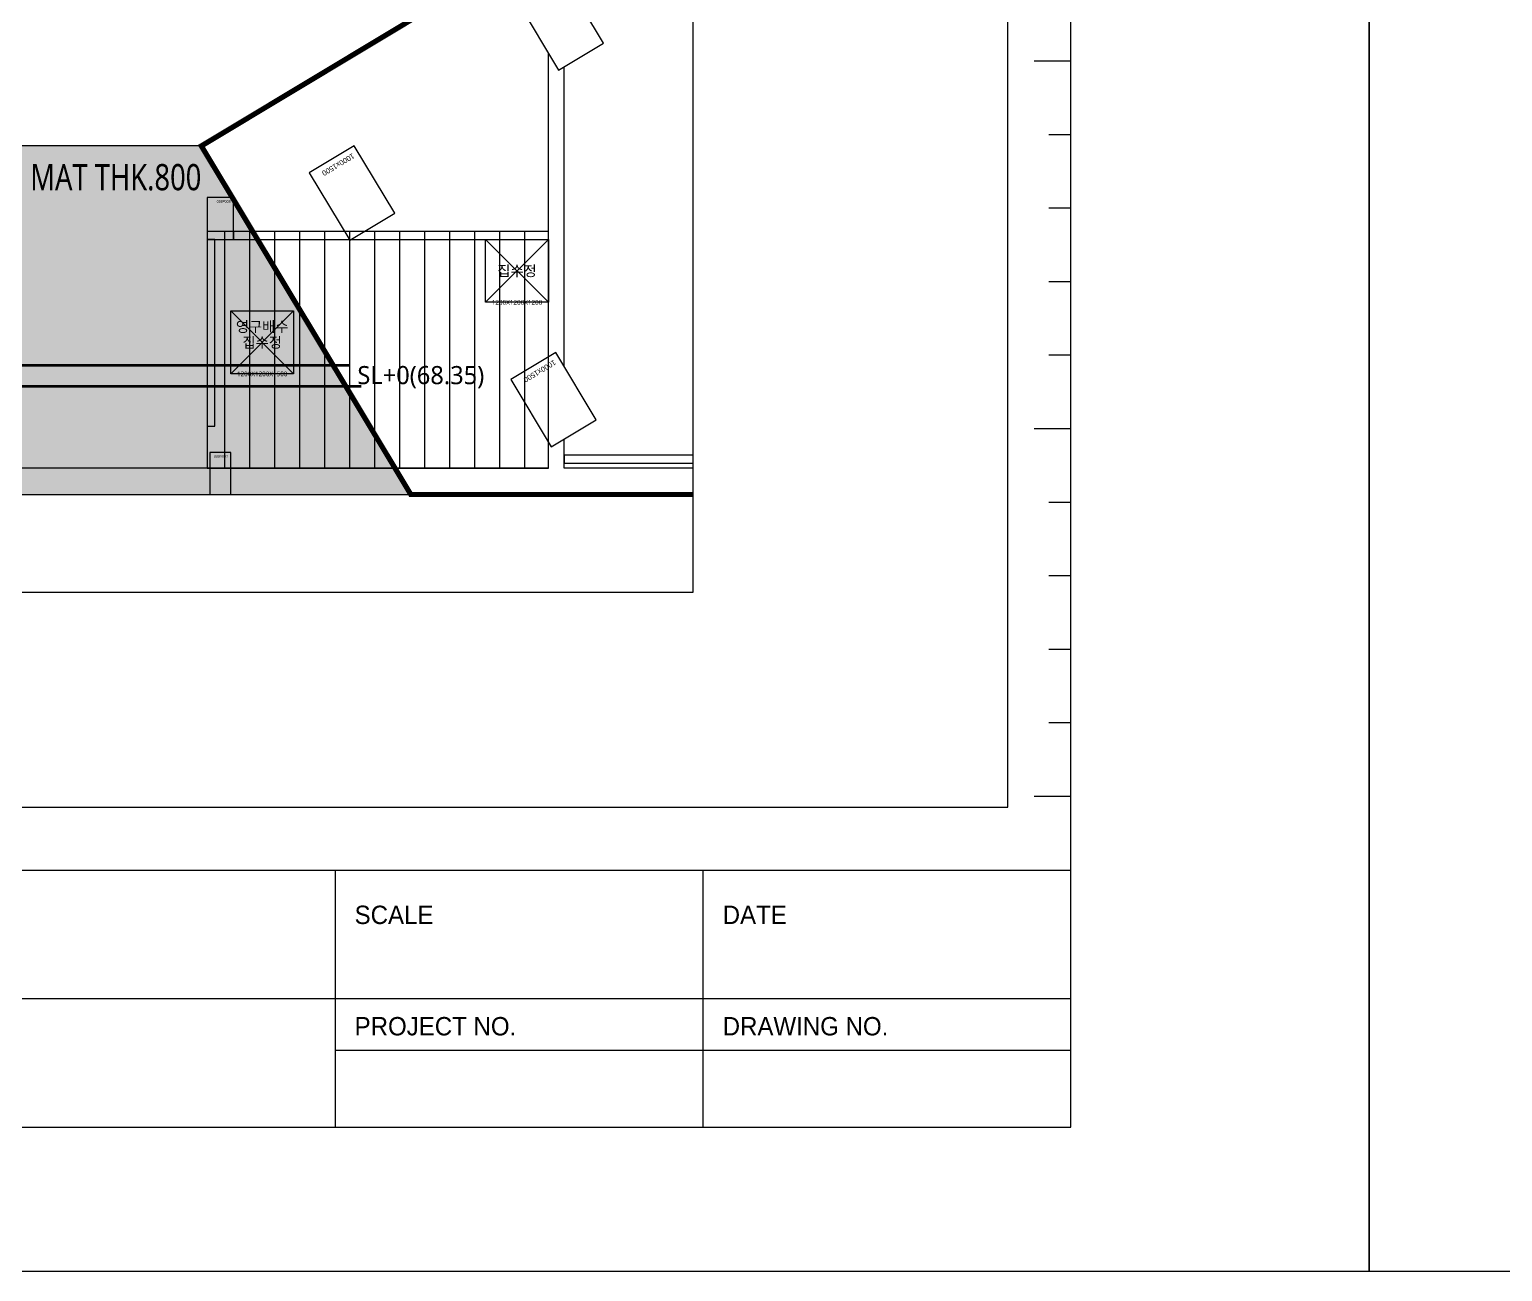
# Model space of a CAD drawing. Header units: millimetres. Extents: x 91591 to 1353697, y 75729 to 160586.
# Drawn here: x 666041 to 694131, y 75729 to 99419 of the extents above; entities that cross this region are included whole.
import ezdxf
from ezdxf.enums import TextEntityAlignment as Align

# ---------------------------------------------------------------- set-up
doc = ezdxf.new("R2010")
doc.units = ezdxf.units.MM
for name, pattern in [('H', [1.3, 0.8, -0.5]), ('HID', [2.5, 1.5, -1]), ('HIDDEN', [0.375, 0.25, -0.125])]:
    doc.linetypes.add(name, pattern=pattern)
for name, color, linetype, plot in [('+S_LEVEL_TEXT(NO PLOT)', 7, 'Continuous', False), ('DEFPOINT', 142, 'Continuous', False), ('S_NOPLOT_251', 251, 'Continuous', False)]:
    doc.layers.add(name, color=color, linetype=linetype, plot=plot)
for name, color, linetype in [('-S_REBAR-BOT', 3, 'H'), ('-S_REBAR-TOP', 3, 'Continuous'), ('8', 8, 'Continuous'), ('S-FND-TEXT', 7, 'Continuous'), ('S-FND_OUTLINE_공동주택 기초', 1, 'HID'), ('S-FND_OUTLINE_지하주차장 기초', 4, 'HID'), ('S-HAT', 252, 'Continuous'), ('S-HAT_SLAB LEVEL', 7, 'Continuous'), ('XR-지하주차장$0$A-CON', 2, 'Continuous'), ('XR-지하주차장$0$AA-COL', 2, 'Continuous'), ('XR-지하주차장$1$A-집수정', 4, 'Continuous')]:
    doc.layers.add(name, color=color, linetype=linetype)
doc.styles.add('BAS_TITLE1', font='')
doc.styles.add('XR-지하주차장$0$Standard', font='arial.ttf')
doc.styles.add('XR-지하주차장$0$맑은고딕', font='malgun.ttf')
doc.styles.add('맑은 고딕', font='malgun.ttf')
doc.styles.add('맑은고딕', font='malgun.ttf')
doc.styles.get('BAS_TITLE1').set_extended_font_data('HYHeadLine-Medium')

# ---------------------------------------------------------------- blocks, each defined once
blk = doc.blocks.new('zw$9A02')
at = {"color": 7}
for p, q in [((85731, -46331), (85205, -46331)), ((85731, -47383), (85415, -47383)), ((85731, -48434), (85415, -48434)), ((85731, -49486), (85415, -49486)), ((85731, -50537), (85415, -50537)), ((85731, -51589), (85205, -51589)), ((85731, -52641), (85415, -52641)), ((85731, -53692), (85415, -53692)), ((85731, -54744), (85415, -54744)), ((85731, -55796), (85415, -55796)), ((85731, -56847), (85205, -56847))]:
    blk.add_line(p, q, dxfattribs=at)
at = {"color": 4}
for p, q in [((3810, -57899), (85731, -57899)), ((75215, -61579), (75215, -57899)), ((80473, -61579), (80473, -57899)), ((54288, -59739), (85731, -59739)), ((75215, -60475), (85731, -60475))]:
    blk.add_line(p, q, dxfattribs=at)
blk.add_lwpolyline([(0, -63643), (0, 0), (90000, 0), (90000, -63643)], close=True)
blk.add_lwpolyline([(3810, -61579), (85731, -61579), (85731, -3425), (3810, -3425)], close=True, dxfattribs=at)
at = {"layer": 'DEFPOINT', "color": 150}
blk.add_lwpolyline([(4710, -56999), (84831, -56999), (84831, -4325), (4710, -4325)], close=True, dxfattribs=at)
at = {"style": 'BAS_TITLE1'}
for s, p in [('SCALE', (75488, -58672)), ('DATE', (80752, -58672)), ('PROJECT NO.', (75488, -60265)), ('DRAWING NO.', (80752, -60265))]:
    blk.add_text(s, height=262.9, dxfattribs=at).set_placement(p)
blk = doc.blocks.new('zw$D357')
at = {"layer": 'S-HAT'}
h = blk.add_hatch(dxfattribs=at)
h.set_pattern_fill('GRASS', color=256, scale=20)
h.set_pattern_definition([(90, (-331308.68, 2741039.9), (-359.21, 359.21), [95.25, -623.17]), (45, (-331308.7, 2741039.9), (-359.210245, 359.210245), [95.25, -412.75]), (135, (-331308.7, 2741039.9), (-359.210245, -359.210245), [95.25, -412.75])])
h.paths.add_polyline_path([(-65008, -55192), (-61014, -48545), (-9370, -48545), (-5377, -55192)])
at = {"layer": 'S-HAT_SLAB LEVEL', "transparency": 33554559}
h = blk.add_hatch(dxfattribs=at)
h.set_pattern_fill('ANSI31', color=8, scale=150, angle=45)
h.set_pattern_definition([(90, (-331308.57, 62679.2), (-476.25, 0), [])])
h.paths.add_polyline_path([(-9260, -50177), (-9260, -54692), (-2750, -54692), (-2750, -50177)])
blk.add_lwpolyline([(-70457, 878), (0, 878), (0, -57059), (-70457, -57059)], close=True)
at = {"layer": 'S-FND_OUTLINE_공동주택 기초', "linetype": 'HIDDEN', "ltscale": 0.5, "const_width": 100}
blk.add_lwpolyline([(0, -55192), (-5376, -55192), (-9370, -48545), (-5012, -45926), (-5388, -45300), (-3850, -44376), (-3850, -37659), (-6332, -35177), (-10760, -35177), (-10760, -17877), (-220, -17877), (356, -18452)], dxfattribs=at)
at = {"layer": 'S-FND_OUTLINE_지하주차장 기초'}
blk.add_lwpolyline([(-9370, -48545), (-61014, -48545), (-65008, -55192), (-5377, -55192)], close=True, dxfattribs=at)
at = {"layer": 'S-HAT_SLAB LEVEL', "lineweight": -2}
blk.add_lwpolyline([(-2750, -50177), (-9260, -50177), (-9260, -54692), (-2750, -54692)], close=True, dxfattribs=at)
at = {"layer": 'S_NOPLOT_251'}
for points in [[(-8760, -50177), (-8760, -50327), (-2750, -50327), (-2750, -50177)], [(-9260, -53892), (-9110, -53892), (-9110, -50327), (-9260, -50327)]]:
    blk.add_lwpolyline(points, close=True, dxfattribs=at)
blk.add_lwpolyline([(0, -54442), (-2450, -54442), (-2450, -54592), (0, -54592)], dxfattribs=at)
at = {"layer": 'XR-지하주차장$0$A-CON'}
for p, q in [((-2750, -52564), (-2750, -46778)), ((-2450, -52753), (-2450, -47035)), ((-2750, -54692), (-2750, -54195)), ((-2450, -54692), (-2450, -54134)), ((-2750, -54692), (-36610, -54692)), ((0, -54692), (-2450, -54692)), ((-70457, -55192), (0, -55192))]:
    blk.add_line(p, q, dxfattribs=at)
at = {"layer": 'XR-지하주차장$0$AA-COL'}
for points in [[(-3329, -45813), (-2557, -47099), (-1699, -46584), (-2472, -45298)], [(-7312, -49058), (-6539, -50344), (-5682, -49829), (-6455, -48543)], [(-8760, -49527), (-9260, -49527), (-9260, -50327), (-8760, -50327)], [(-3470, -52997), (-2697, -54283), (-1840, -53767), (-2612, -52482)], [(-8810, -54392), (-9210, -54392), (-9210, -55192), (-8810, -55192)]]:
    blk.add_lwpolyline(points, close=True, dxfattribs=at)
at = {"layer": 'XR-지하주차장$1$A-집수정', "lineweight": -3, "ltscale": 0.5}
for p, q in [((-3950, -51527), (-2750, -50327)), ((-3950, -50327), (-2750, -51527)), ((-8810, -51692), (-7610, -52892)), ((-7610, -51692), (-8810, -52892))]:
    blk.add_line(p, q, dxfattribs=at)
for points in [[(-3950, -50327), (-2750, -50327), (-2750, -51527), (-3950, -51527)], [(-8810, -51692), (-7610, -51692), (-7610, -52892), (-8810, -52892)]]:
    blk.add_lwpolyline(points, close=True, dxfattribs=at)
at = {"layer": '+S_LEVEL_TEXT(NO PLOT)', "color": 3, "style": '맑은 고딕'}
blk.add_text('SL+0(68.35)', height=345.77, dxfattribs=at).set_placement((-5185, -53088), align=Align.CENTER)
at = {"layer": 'Defpoints', "style": 'XR-지하주차장$0$Standard'}
for s, height, rotation, p in [('1000x1500', 100, 211, (-6489, -48680)), ('500x800', 50, 180, (-8810, -49577)), ('1000x1500', 100, 211, (-2647, -52619)), ('400x800', 50, 180, (-8860, -54442))]:
    blk.add_text(s, height=height, rotation=rotation, dxfattribs=at).set_placement(p)
at = {"layer": 'Defpoints', "style": 'XR-지하주차장$0$맑은고딕'}
for s, p in [('집수정', (-3350, -50927)), ('영구배수', (-8210, -51992)), ('집수정', (-8210, -52292))]:
    blk.add_text(s, height=200, dxfattribs=at).set_placement(p, align=Align.MIDDLE_CENTER)
for s, p in [('1200X1200X1200', (-3350, -51527)), ('1200X1200X1500', (-8210, -52892))]:
    blk.add_text(s, height=90, dxfattribs=at).set_placement(p, align=Align.MIDDLE)
blk = doc.blocks.new('zw$FD59')
at = {"layer": '-S_REBAR-BOT', "lineweight": -3, "ltscale": 2}
blk.add_lwpolyline([(8891, -12999, 50, 50, 0), (-48859, -12999, 0, 0, 0)], format="xyseb", dxfattribs=at)
at = {"layer": '-S_REBAR-TOP', "lineweight": -3}
blk.add_lwpolyline([(8651, -12599, 50, 50, 0), (-48618, -12599, 0, 0, 0)], format="xyseb", dxfattribs=at)

msp = doc.modelspace()

# ---------------------------------------------------------------- linework, layer by layer
at = {"layer": 'DEFPOINT', "linetype": 'HIDDEN', "lineweight": -3}
msp.add_lwpolyline([(669318.7, 97196.9), (617674.8, 97196.9), (613681.1, 90550.2), (673312.5, 90550.2)], close=True, dxfattribs=at)

# ---------------------------------------------------------------- block references
at = {"xscale": 1.333333333333333, "yscale": 1.333333333333333, "zscale": 1.333333333333333}
for p in [(571590.8, 160586.4), (691590.8, 160586.4)]:
    msp.add_blockref('zw$9A02', p, dxfattribs=at)
msp.add_blockref('zw$FD59', (663480.5, 105614.1))
at = {"layer": '8'}
msp.add_blockref('zw$D357', (678689, 145741.8), dxfattribs=at)

# ---------------------------------------------------------------- texts
at = {"layer": 'S-FND-TEXT', "color": 6, "linetype": 'ByBlock', "lineweight": -2, "style": '맑은고딕', "width": 0.8}
msp.add_text('MAT THK.800', height=500, rotation=360, dxfattribs=at).set_placement((669318.7, 96602), align=Align.MIDDLE_RIGHT)

doc.saveas('drawing.dxf')
